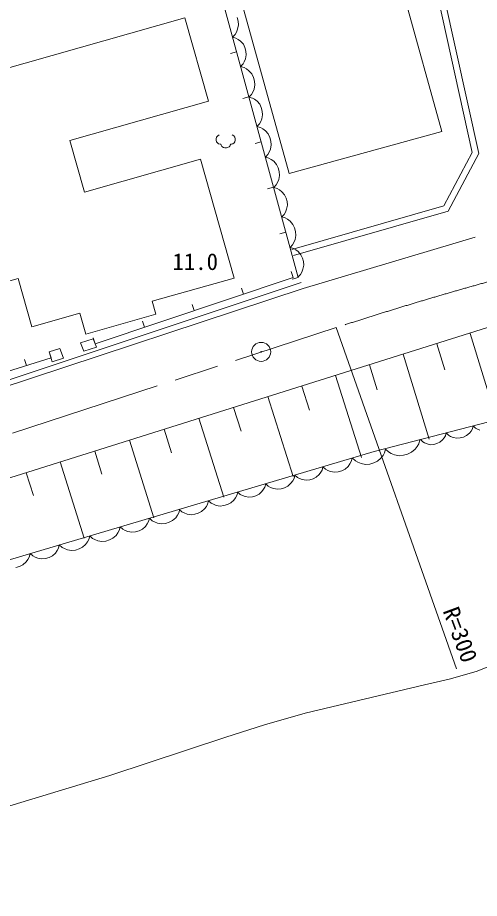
# Model space of a CAD drawing. Units: millimetres, scale not verified. Extents: x 40000 to 680000, y 20000 to 380000.
# Drawn here: x 440200 to 476588, y 249657 to 319104 of the extents above; entities that cross this region are included whole.
import ezdxf
from ezdxf.enums import TextEntityAlignment as Align

# ---------------------------------------------------------------- set-up
doc = ezdxf.new("R2010")
doc.units = ezdxf.units.MM
doc.header["$LTSCALE"] = 1000
doc.linetypes.add('CHAIN', pattern=[18.5, 12, -1.5, 3.5, -1.5])
for name, color, linetype, lineweight in [('M-BGD', 7, 'Continuous', 13), ('M-BMK', 2, 'CHAIN', 13), ('M-BMK-SRVR', 3, 'Continuous', 13), ('M-STR-HTXT', 7, 'Continuous', 13)]:
    doc.layers.add(name, color=color, linetype=linetype, lineweight=lineweight)
doc.styles.add('ＭＳ ゴシック', font='')
doc.styles.get('ＭＳ ゴシック').set_extended_font_data('MS Gothic')

msp = doc.modelspace()

# ---------------------------------------------------------------- linework, layer by layer
at = {"layer": 'M-BGD'}
for p, q in [((476018, 308472), (472053, 326485)), ((476546, 308401), (472542, 326592)), ((469752, 324169), (473631, 310123)), ((461599, 306801), (457721, 320847)), ((462315, 298620), (456478, 319979)), ((453376, 319094), (437213, 314511)), ((455244, 312505), (453376, 319094)), ((457571, 318826), (457492, 319115)), ((457602, 318523), (457571, 318826)), ((457444, 317962), (457536, 318194)), ((457536, 318194), (457602, 318523)), ((457137, 317567), (457339, 317778)), ((457407, 317491), (457137, 317567)), ((457339, 317778), (457444, 317962)), ((457584, 317390), (457407, 317491)), ((457773, 317243), (457584, 317390)), ((457988, 317003), (457773, 317243)), ((458110, 316738), (457988, 317003)), ((458186, 316460), (458110, 316738)), ((457451, 316419), (456969, 316287)), ((458153, 315854), (458216, 316170)), ((458216, 316170), (458186, 316460)), ((457770, 315252), (457964, 315454)), ((457964, 315454), (458065, 315631)), ((458065, 315631), (458153, 315854)), ((458051, 315173), (457770, 315252)), ((458235, 315068), (458051, 315173)), ((458432, 314914), (458235, 315068)), ((458656, 314665), (458432, 314914)), ((458783, 314388), (458656, 314665)), ((458863, 314099), (458783, 314388)), ((458893, 313796), (458863, 314099)), ((458631, 313051), (458736, 313235)), ((458736, 313235), (458828, 313467)), ((458828, 313467), (458893, 313796)), ((458424, 312859), (457941, 312727)), ((458429, 312840), (458631, 313051)), ((458698, 312765), (458429, 312840)), ((458875, 312664), (458698, 312765)), ((459065, 312516), (458875, 312664)), ((459280, 312276), (459065, 312516)), ((444309, 309404), (455244, 312505)), ((459402, 312011), (459280, 312276)), ((459478, 311734), (459402, 312011)), ((459356, 310904), (459444, 311127)), ((459444, 311127), (459507, 311443)), ((459507, 311443), (459478, 311734)), ((459062, 310525), (459255, 310727)), ((459342, 310446), (459062, 310525)), ((459255, 310727), (459356, 310904)), ((459527, 310341), (459342, 310446)), ((455970, 309789), (455880, 309669)), ((456090, 309849), (455970, 309789)), ((457230, 309789), (457110, 309849)), ((457320, 309669), (457230, 309789)), ((459724, 310188), (459527, 310341)), ((459948, 309938), (459724, 310188)), ((460075, 309662), (459948, 309938)), ((473631, 310123), (461599, 306801)), ((445459, 305349), (444309, 309404)), ((455880, 309669), (455850, 309549)), ((455850, 309549), (455850, 309429)), ((455850, 309429), (455880, 309309)), ((455880, 309309), (455940, 309219)), ((455940, 309219), (456030, 309159)), ((456030, 309159), (456150, 309129)), ((456150, 309129), (456210, 309129)), ((456210, 309129), (456240, 309039)), ((456960, 309039), (456990, 309129)), ((456990, 309129), (457050, 309129)), ((457050, 309129), (457170, 309159)), ((457170, 309159), (457260, 309219)), ((457260, 309219), (457320, 309309)), ((457350, 309549), (457320, 309669)), ((457320, 309309), (457350, 309429)), ((457350, 309429), (457350, 309549)), ((459396, 309299), (458914, 309168)), ((460154, 309372), (460075, 309662)), ((460119, 308741), (460185, 309070)), ((460185, 309070), (460154, 309372)), ((456240, 309039), (456300, 308949)), ((456300, 308949), (456420, 308859)), ((456420, 308859), (456540, 308829)), ((456540, 308829), (456660, 308829)), ((456660, 308829), (456750, 308859)), ((456750, 308859), (456870, 308919)), ((456870, 308919), (456930, 308979)), ((456930, 308979), (456960, 309039)), ((459922, 308324), (460027, 308508)), ((460027, 308508), (460119, 308741)), ((473796, 304260), (476018, 308472)), ((474139, 303837), (476546, 308401)), ((454610, 307944), (445459, 305349)), ((457268, 298570), (454610, 307944)), ((459721, 308113), (459922, 308324)), ((460001, 308035), (459721, 308113)), ((460185, 307930), (460001, 308035)), ((460383, 307776), (460185, 307930)), ((460607, 307526), (460383, 307776)), ((460734, 307250), (460607, 307526)), ((460813, 306961), (460734, 307250)), ((460844, 306658), (460813, 306961)), ((460686, 306097), (460778, 306329)), ((460778, 306329), (460844, 306658)), ((460369, 305740), (459887, 305608)), ((460379, 305702), (460581, 305912)), ((460649, 305626), (460379, 305702)), ((460581, 305912), (460686, 306097)), ((460826, 305525), (460649, 305626)), ((461015, 305378), (460826, 305525)), ((461230, 305138), (461015, 305378)), ((461352, 304873), (461230, 305138)), ((461428, 304595), (461352, 304873)), ((461395, 303989), (461458, 304305)), ((461458, 304305), (461428, 304595)), ((461811, 300812), (473796, 304260)), ((461012, 303387), (461206, 303589)), ((461206, 303589), (461307, 303766)), ((461307, 303766), (461395, 303989)), ((461946, 300347), (474139, 303837)), ((461293, 303308), (461012, 303387)), ((461477, 303203), (461293, 303308)), ((461674, 303049), (461477, 303203)), ((461898, 302800), (461674, 303049)), ((462026, 302523), (461898, 302800)), ((461342, 302180), (460860, 302048)), ((462105, 302234), (462026, 302523)), ((462135, 301931), (462105, 302234)), ((461978, 301370), (462070, 301602)), ((462070, 301602), (462135, 301931)), ((462705, 297743), (476244, 301783)), ((461671, 300975), (461873, 301186)), ((461941, 300900), (461671, 300975)), ((461873, 301186), (461978, 301370)), ((462117, 300799), (461941, 300900)), ((462307, 300651), (462117, 300799)), ((462522, 300411), (462307, 300651)), ((462644, 300146), (462522, 300411)), ((462720, 299868), (462644, 300146)), ((462686, 299262), (462749, 299578)), ((462749, 299578), (462720, 299868)), ((461910, 298618), (461750, 299092)), ((462304, 298660), (462497, 298862)), ((462497, 298862), (462598, 299039)), ((462598, 299039), (462686, 299262)), ((426409, 286171), (462548, 298218)), ((437724, 297821), (440242, 298535)), ((440242, 298535), (441322, 294727)), ((446310, 293379), (461910, 298618)), ((450808, 296738), (457268, 298570)), ((462315, 298620), (461832, 298488)), ((426738, 285875), (462705, 297743)), ((458010, 297308), (457851, 297782)), ((436915, 281983), (483504, 296636)), ((451098, 295714), (450808, 296738)), ((454110, 295998), (453951, 296472)), ((441322, 294727), (445109, 295800)), ((445109, 295800), (445577, 294148)), ((445577, 294148), (451098, 295714)), ((450210, 294689), (450051, 295163)), ((446147, 293782), (445161, 293474)), ((446414, 293125), (446147, 293782)), ((446310, 293379), (446151, 293853)), ((475872, 294189), (478025, 287191)), ((445161, 293474), (445428, 292817)), ((445428, 292817), (446414, 293125)), ((473223, 293375), (473855, 291321)), ((442832, 292285), (442680, 292762)), ((443517, 293002), (442696, 292755)), ((442696, 292755), (442922, 291975)), ((443805, 292262), (443517, 293002)), ((470574, 292560), (472632, 285870)), ((438980, 291058), (442832, 292285)), ((440906, 291672), (440754, 292148)), ((442922, 291975), (443805, 292262)), ((467917, 291733), (468537, 289761)), ((465252, 290895), (467287, 284425)), ((468308, 284885), (490884, 290763)), ((462587, 290057), (463188, 288147)), ((459922, 289219), (461906, 282910)), ((457221, 288370), (457812, 286491)), ((454485, 287509), (456439, 281297)), ((476034, 286669), (476106, 286915)), ((476106, 286915), (476281, 286744)), ((451749, 286649), (452331, 284800)), ((473818, 285972), (473908, 286126)), ((473908, 286126), (473977, 286361)), ((473977, 286361), (474160, 286181)), ((474160, 286181), (474321, 286087)), ((475336, 286032), (475580, 286142)), ((475580, 286142), (475802, 286336)), ((475802, 286336), (475939, 286508)), ((475939, 286508), (476034, 286669)), ((476281, 286744), (476435, 286653)), ((476435, 286653), (476629, 286574)), ((449013, 285788), (450936, 279674)), ((471695, 285300), (471813, 285506)), ((471813, 285506), (471901, 285820)), ((471945, 285832), (472120, 285660)), ((472120, 285660), (472273, 285570)), ((472273, 285570), (472468, 285490)), ((472468, 285490), (472743, 285432)), ((472743, 285432), (472998, 285455)), ((472998, 285455), (473242, 285518)), ((473242, 285518), (473475, 285622)), ((473475, 285622), (473687, 285808)), ((473687, 285808), (473818, 285972)), ((474321, 286087), (474525, 286003)), ((474525, 286003), (474814, 285942)), ((474814, 285942), (475080, 285966)), ((475080, 285966), (475336, 286032)), ((429614, 273423), (468308, 284885)), ((446277, 284928), (446849, 283108)), ((469000, 284583), (469114, 284782)), ((469114, 284782), (469199, 285085)), ((469199, 285085), (469435, 284859)), ((469435, 284859), (469641, 284741)), ((469641, 284741), (469901, 284638)), ((470933, 284686), (471242, 284829)), ((471242, 284829), (471523, 285079)), ((471523, 285079), (471695, 285300)), ((443541, 284067), (445433, 278050)), ((466389, 283916), (466486, 284095)), ((466486, 284095), (466556, 284366)), ((466594, 284376), (466821, 284158)), ((466821, 284158), (467020, 284044)), ((467020, 284044), (467271, 283945)), ((468266, 283992), (468564, 284129)), ((468564, 284129), (468834, 284370)), ((468834, 284370), (469000, 284583)), ((469901, 284638), (470270, 284564)), ((470270, 284564), (470609, 284598)), ((470609, 284598), (470933, 284686)), ((464095, 283253), (464188, 283425)), ((464188, 283425), (464255, 283684)), ((464255, 283684), (464461, 283495)), ((464461, 283495), (464640, 283398)), ((464640, 283398), (464865, 283314)), ((465472, 283294), (465748, 283376)), ((465748, 283376), (466010, 283503)), ((466010, 283503), (466246, 283723)), ((466246, 283723), (466389, 283916)), ((467271, 283945), (467626, 283874)), ((467626, 283874), (467953, 283907)), ((467953, 283907), (468266, 283992)), ((440869, 283217), (441445, 281432)), ((461882, 282581), (461980, 282760)), ((461980, 282760), (462050, 283031)), ((462050, 283031), (462247, 282850)), ((462247, 282850), (462419, 282757)), ((462419, 282757), (462634, 282676)), ((462634, 282676), (462938, 282623)), ((462938, 282623), (463216, 282657)), ((463216, 282657), (463480, 282735)), ((463480, 282735), (463732, 282858)), ((463732, 282858), (463957, 283068)), ((463957, 283068), (464095, 283253)), ((464865, 283314), (465182, 283258)), ((465182, 283258), (465472, 283294)), ((459588, 281918), (459681, 282090)), ((459681, 282090), (459748, 282349)), ((459748, 282349), (459955, 282160)), ((459955, 282160), (460134, 282063)), ((460134, 282063), (460359, 281979)), ((460359, 281979), (460676, 281923)), ((460676, 281923), (460965, 281959)), ((460965, 281959), (461241, 282041)), ((461241, 282041), (461504, 282169)), ((461504, 282169), (461739, 282388)), ((461739, 282388), (461882, 282581)), ((457376, 281246), (457473, 281425)), ((457473, 281425), (457543, 281696)), ((457543, 281696), (457741, 281515)), ((457741, 281515), (457912, 281422)), ((457912, 281422), (458128, 281342)), ((458128, 281342), (458432, 281288)), ((458432, 281288), (458709, 281322)), ((458709, 281322), (458974, 281400)), ((458974, 281400), (459226, 281523)), ((459226, 281523), (459451, 281734)), ((459451, 281734), (459588, 281918)), ((455075, 280565), (455172, 280743)), ((455172, 280743), (455242, 281015)), ((455242, 281015), (455448, 280825)), ((455448, 280825), (455627, 280728)), ((455627, 280728), (455852, 280645)), ((455852, 280645), (456169, 280588)), ((456169, 280588), (456459, 280624)), ((456459, 280624), (456735, 280706)), ((456735, 280706), (456998, 280834)), ((456998, 280834), (457233, 281054)), ((457233, 281054), (457376, 281246)), ((452655, 279675), (452804, 279875)), ((452804, 279875), (452905, 280062)), ((452905, 280062), (452978, 280344)), ((452941, 280333), (453147, 280144)), ((453147, 280144), (453326, 280046)), ((453326, 280046), (453551, 279963)), ((453551, 279963), (453868, 279907)), ((453868, 279907), (454158, 279942)), ((454158, 279942), (454434, 280024)), ((454434, 280024), (454696, 280152)), ((454696, 280152), (454932, 280372)), ((454932, 280372), (455075, 280565)), ((450271, 278991), (450414, 279184)), ((450414, 279184), (450511, 279363)), ((450511, 279363), (450581, 279634)), ((450581, 279634), (450796, 279437)), ((450796, 279437), (450982, 279336)), ((450982, 279336), (451216, 279248)), ((451216, 279248), (451547, 279190)), ((451547, 279190), (451849, 279227)), ((451849, 279227), (452136, 279312)), ((452136, 279312), (452410, 279445)), ((452410, 279445), (452655, 279675)), ((448106, 278483), (448207, 278670)), ((448207, 278670), (448280, 278952)), ((448280, 278952), (448486, 278763)), ((448486, 278763), (448665, 278666)), ((448665, 278666), (448890, 278582)), ((448890, 278582), (449207, 278526)), ((449207, 278526), (449497, 278562)), ((449497, 278562), (449773, 278644)), ((449773, 278644), (450035, 278771)), ((450035, 278771), (450271, 278991)), ((445709, 277773), (445810, 277960)), ((445810, 277960), (445883, 278242)), ((445883, 278242), (446097, 278045)), ((446097, 278045), (446284, 277944)), ((446284, 277944), (446518, 277857)), ((446518, 277857), (446848, 277798)), ((446848, 277798), (447150, 277835)), ((447150, 277835), (447438, 277921)), ((447438, 277921), (447711, 278054)), ((447711, 278054), (447956, 278283)), ((447956, 278283), (448106, 278483)), ((443318, 277082), (443416, 277261)), ((443416, 277261), (443486, 277532)), ((443486, 277532), (443700, 277335)), ((443700, 277335), (443887, 277234)), ((443887, 277234), (444121, 277147)), ((444121, 277147), (444451, 277088)), ((444451, 277088), (444753, 277125)), ((444753, 277125), (445041, 277211)), ((445041, 277211), (445314, 277344)), ((445314, 277344), (445559, 277573)), ((445559, 277573), (445709, 277773)), ((441010, 276382), (441112, 276568)), ((441112, 276568), (441184, 276850)), ((441184, 276850), (441391, 276661)), ((441391, 276661), (441570, 276564)), ((441570, 276564), (441795, 276481)), ((441795, 276481), (442112, 276424)), ((442112, 276424), (442401, 276460)), ((442401, 276460), (442678, 276542)), ((442678, 276542), (442940, 276670)), ((442940, 276670), (443175, 276890)), ((443175, 276890), (443318, 277082)), ((440055, 275734), (440343, 275819)), ((440343, 275819), (440616, 275952)), ((440616, 275952), (440861, 276181)), ((440861, 276181), (441010, 276382))]:
    msp.add_line(p, q, dxfattribs=at)
msp.add_lwpolyline([(393273, 241951), (395348, 242681), (397443, 243304), (400741, 244135), (403914, 245040), (406174, 245837), (408588, 246804), (417560, 250756), (419461, 251485), (421547, 252171), (425020, 253123), (428721, 254029), (438090, 256505), (447467, 259339), (456609, 262381), (459657, 263353), (462849, 264260), (472264, 266496), (474219, 266948), (476332, 267554), (477808, 268120)], dxfattribs=at)
at = {"layer": 'M-BMK'}
msp.add_line((369425, 263415), (465301, 294660), dxfattribs=at)
msp.add_arc((555181, 18858), 290078, 90.91681, 108.05011, dxfattribs=at)
at = {"layer": 'M-BMK-SRVR'}
for radius in [750, 30]:
    msp.add_circle((459391, 292749), radius, dxfattribs=at)
at = {"layer": 'M-STR-HTXT'}
msp.add_line((465301, 294660), (474776, 267746), dxfattribs=at)

# ---------------------------------------------------------------- texts
at = {"layer": 'M-BGD', "style": 'ＭＳ ゴシック'}
msp.add_text('11.0', height=1320, dxfattribs=at).set_placement((452400, 298806), align=Align.BOTTOM_LEFT)
at = {"layer": 'M-STR-HTXT', "style": 'ＭＳ ゴシック'}
msp.add_text('R=300', height=1320, rotation=290.3, dxfattribs=at).set_placement((473317, 272195), align=Align.BOTTOM_LEFT)

doc.saveas('drawing.dxf')
